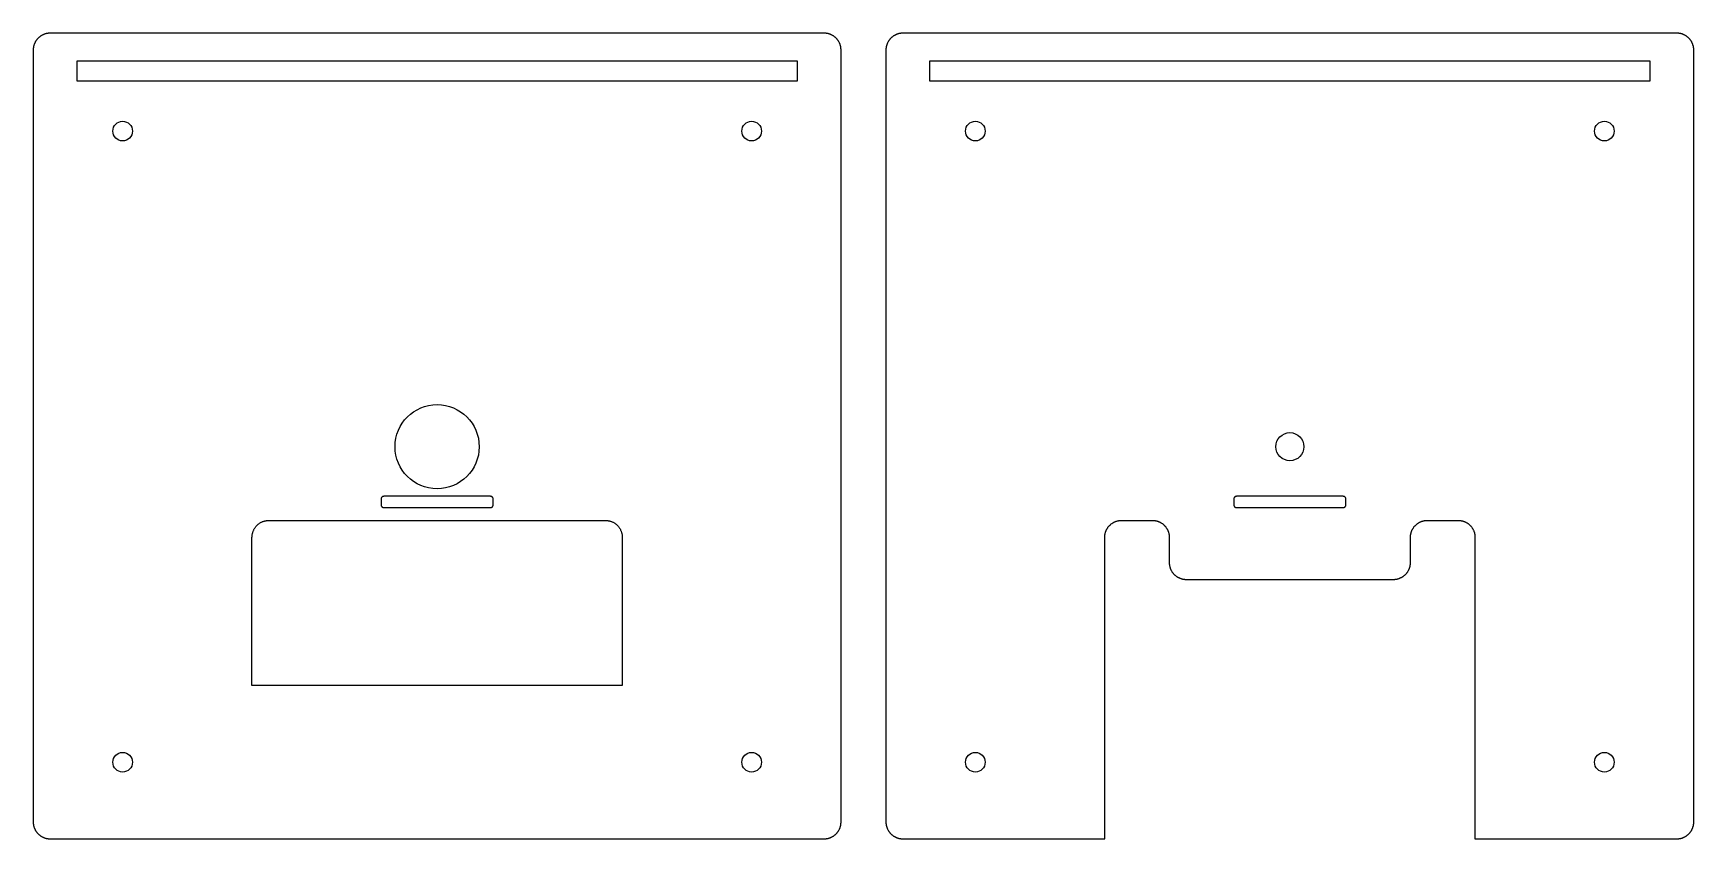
# Model space of a CAD drawing. Extents: x -925 to 760, y 690 to 942.
# Drawn here: x 464.1 to 760.1, y 723.3 to 866.8 of the extents above; entities that cross this region are included whole.
import ezdxf

# ---------------------------------------------------------------- set-up
doc = ezdxf.new("R2010")
doc.units = 0
doc.layers.add('2D$MOD_SUP', color=7, linetype='CONTINUOUS')
doc.layers.add('DEFAULT', color=7, linetype='CONTINUOUS')

msp = doc.modelspace()

# ---------------------------------------------------------------- linework, layer by layer
at = {"layer": '2D$MOD_SUP'}
for p, q in [((464.13, 864.32), (464.12, 864.25)), ((464.14, 864.39), (464.13, 864.32)), ((464.15, 864.46), (464.14, 864.39)), ((464.17, 864.53), (464.15, 864.46)), ((464.19, 864.6), (464.17, 864.53)), ((464.21, 864.67), (464.19, 864.6)), ((464.23, 864.74), (464.21, 864.67)), ((464.25, 864.81), (464.23, 864.74)), ((464.28, 864.88), (464.25, 864.81)), ((464.3, 864.95), (464.28, 864.88)), ((464.33, 865.02), (464.3, 864.95)), ((464.36, 865.09), (464.33, 865.02)), ((464.39, 865.16), (464.36, 865.09)), ((464.43, 865.22), (464.39, 865.16)), ((464.46, 865.29), (464.43, 865.22)), ((464.5, 865.36), (464.46, 865.29)), ((464.54, 865.42), (464.5, 865.36)), ((464.58, 865.49), (464.54, 865.42)), ((464.62, 865.55), (464.58, 865.49)), ((464.67, 865.61), (464.62, 865.55)), ((464.71, 865.68), (464.67, 865.61)), ((464.76, 865.74), (464.71, 865.68)), ((464.81, 865.8), (464.76, 865.74)), ((464.86, 865.85), (464.81, 865.8)), ((464.92, 865.91), (464.86, 865.85)), ((464.97, 865.97), (464.92, 865.91)), ((465.03, 866.02), (464.97, 865.97)), ((465.08, 866.07), (465.03, 866.02)), ((465.14, 866.12), (465.08, 866.07)), ((465.2, 866.17), (465.14, 866.12)), ((465.26, 866.22), (465.2, 866.17)), ((465.32, 866.27), (465.26, 866.22)), ((465.39, 866.31), (465.32, 866.27)), ((465.45, 866.36), (465.39, 866.31)), ((465.51, 866.4), (465.45, 866.36)), ((465.58, 866.44), (465.51, 866.4)), ((465.65, 866.47), (465.58, 866.44)), ((465.71, 866.51), (465.65, 866.47)), ((465.78, 866.54), (465.71, 866.51)), ((465.85, 866.58), (465.78, 866.54)), ((465.92, 866.61), (465.85, 866.58)), ((465.99, 866.63), (465.92, 866.61)), ((466.06, 866.66), (465.99, 866.63)), ((466.13, 866.69), (466.06, 866.66)), ((466.2, 866.71), (466.13, 866.69)), ((466.27, 866.73), (466.2, 866.71)), ((466.34, 866.75), (466.27, 866.73)), ((466.41, 866.77), (466.34, 866.75)), ((466.48, 866.78), (466.41, 866.77)), ((466.55, 866.8), (466.48, 866.78)), ((466.61, 866.81), (466.55, 866.8)), ((466.68, 866.82), (466.61, 866.81)), ((466.75, 866.83), (466.68, 866.82)), ((466.82, 866.83), (466.75, 866.83)), ((466.89, 866.84), (466.82, 866.83)), ((466.96, 866.84), (466.89, 866.84)), ((467.02, 866.84), (466.96, 866.84)), ((467.09, 866.85), (467.02, 866.84)), ((605.09, 866.85), (467.09, 866.85)), ((605.16, 866.84), (605.09, 866.85)), ((605.22, 866.84), (605.16, 866.84)), ((605.29, 866.84), (605.22, 866.84)), ((605.36, 866.83), (605.29, 866.84)), ((605.43, 866.83), (605.36, 866.83)), ((605.5, 866.82), (605.43, 866.83)), ((605.57, 866.81), (605.5, 866.82)), ((605.64, 866.8), (605.57, 866.81)), ((605.71, 866.78), (605.64, 866.8)), ((605.78, 866.77), (605.71, 866.78)), ((605.85, 866.75), (605.78, 866.77)), ((605.92, 866.73), (605.85, 866.75)), ((605.99, 866.71), (605.92, 866.73)), ((606.06, 866.69), (605.99, 866.71)), ((606.13, 866.66), (606.06, 866.69)), ((606.2, 866.63), (606.13, 866.66)), ((606.26, 866.61), (606.2, 866.63)), ((606.33, 866.58), (606.26, 866.61)), ((606.4, 866.54), (606.33, 866.58)), ((606.47, 866.51), (606.4, 866.54)), ((606.54, 866.47), (606.47, 866.51)), ((606.6, 866.44), (606.54, 866.47)), ((606.67, 866.4), (606.6, 866.44)), ((606.73, 866.36), (606.67, 866.4)), ((606.8, 866.31), (606.73, 866.36)), ((606.86, 866.27), (606.8, 866.31)), ((606.92, 866.22), (606.86, 866.27)), ((606.98, 866.17), (606.92, 866.22)), ((607.04, 866.12), (606.98, 866.17)), ((607.1, 866.07), (607.04, 866.12)), ((607.16, 866.02), (607.1, 866.07)), ((607.21, 865.97), (607.16, 866.02)), ((607.27, 865.91), (607.21, 865.97)), ((607.32, 865.85), (607.27, 865.91)), ((607.37, 865.8), (607.32, 865.85)), ((607.42, 865.74), (607.37, 865.8)), ((607.47, 865.68), (607.42, 865.74)), ((607.51, 865.61), (607.47, 865.68)), ((607.56, 865.55), (607.51, 865.61)), ((607.6, 865.49), (607.56, 865.55)), ((607.64, 865.42), (607.6, 865.49)), ((607.68, 865.36), (607.64, 865.42)), ((607.72, 865.29), (607.68, 865.36)), ((607.76, 865.22), (607.72, 865.29)), ((607.79, 865.16), (607.76, 865.22)), ((607.82, 865.09), (607.79, 865.16)), ((607.85, 865.02), (607.82, 865.09)), ((607.88, 864.95), (607.85, 865.02)), ((607.91, 864.88), (607.88, 864.95)), ((607.93, 864.81), (607.91, 864.88)), ((607.95, 864.74), (607.93, 864.81)), ((607.98, 864.67), (607.95, 864.74)), ((607.99, 864.6), (607.98, 864.67)), ((608.01, 864.53), (607.99, 864.6)), ((608.03, 864.46), (608.01, 864.53)), ((608.04, 864.39), (608.03, 864.46)), ((608.05, 864.32), (608.04, 864.39)), ((608.06, 864.25), (608.05, 864.32)), ((616.13, 864.32), (616.12, 864.25)), ((616.14, 864.39), (616.13, 864.32)), ((616.15, 864.46), (616.14, 864.39)), ((616.17, 864.53), (616.15, 864.46)), ((616.19, 864.6), (616.17, 864.53)), ((616.21, 864.67), (616.19, 864.6)), ((616.23, 864.74), (616.21, 864.67)), ((616.25, 864.81), (616.23, 864.74)), ((616.28, 864.88), (616.25, 864.81)), ((616.3, 864.95), (616.28, 864.88)), ((616.33, 865.02), (616.3, 864.95)), ((616.36, 865.09), (616.33, 865.02)), ((616.39, 865.16), (616.36, 865.09)), ((616.43, 865.22), (616.39, 865.16)), ((616.46, 865.29), (616.43, 865.22)), ((616.5, 865.36), (616.46, 865.29)), ((616.54, 865.42), (616.5, 865.36)), ((616.58, 865.49), (616.54, 865.42)), ((616.62, 865.55), (616.58, 865.49)), ((616.67, 865.61), (616.62, 865.55)), ((616.71, 865.68), (616.67, 865.61)), ((616.76, 865.74), (616.71, 865.68)), ((616.81, 865.8), (616.76, 865.74)), ((616.86, 865.85), (616.81, 865.8)), ((616.92, 865.91), (616.86, 865.85)), ((616.97, 865.97), (616.92, 865.91)), ((617.03, 866.02), (616.97, 865.97)), ((617.08, 866.07), (617.03, 866.02)), ((617.14, 866.12), (617.08, 866.07)), ((617.2, 866.17), (617.14, 866.12)), ((617.26, 866.22), (617.2, 866.17)), ((617.32, 866.27), (617.26, 866.22)), ((617.39, 866.31), (617.32, 866.27)), ((617.45, 866.36), (617.39, 866.31)), ((617.51, 866.4), (617.45, 866.36)), ((617.58, 866.44), (617.51, 866.4)), ((617.65, 866.47), (617.58, 866.44)), ((617.71, 866.51), (617.65, 866.47)), ((617.78, 866.54), (617.71, 866.51)), ((617.85, 866.58), (617.78, 866.54)), ((617.92, 866.61), (617.85, 866.58)), ((617.99, 866.63), (617.92, 866.61)), ((618.06, 866.66), (617.99, 866.63)), ((618.13, 866.69), (618.06, 866.66)), ((618.2, 866.71), (618.13, 866.69)), ((618.27, 866.73), (618.2, 866.71)), ((618.34, 866.75), (618.27, 866.73)), ((618.41, 866.77), (618.34, 866.75)), ((618.48, 866.78), (618.41, 866.77)), ((618.55, 866.8), (618.48, 866.78)), ((618.61, 866.81), (618.55, 866.8)), ((618.68, 866.82), (618.61, 866.81)), ((618.75, 866.83), (618.68, 866.82)), ((618.82, 866.83), (618.75, 866.83)), ((618.89, 866.84), (618.82, 866.83)), ((618.96, 866.84), (618.89, 866.84)), ((619.02, 866.84), (618.96, 866.84)), ((619.09, 866.85), (619.02, 866.84)), ((757.09, 866.85), (619.09, 866.85)), ((757.16, 866.84), (757.09, 866.85)), ((757.22, 866.84), (757.16, 866.84)), ((757.29, 866.84), (757.22, 866.84)), ((757.36, 866.83), (757.29, 866.84)), ((757.43, 866.83), (757.36, 866.83)), ((757.5, 866.82), (757.43, 866.83)), ((757.57, 866.81), (757.5, 866.82)), ((757.64, 866.8), (757.57, 866.81)), ((757.71, 866.78), (757.64, 866.8)), ((757.78, 866.77), (757.71, 866.78)), ((757.85, 866.75), (757.78, 866.77)), ((757.92, 866.73), (757.85, 866.75)), ((757.99, 866.71), (757.92, 866.73)), ((758.06, 866.69), (757.99, 866.71)), ((758.13, 866.66), (758.06, 866.69)), ((758.2, 866.63), (758.13, 866.66)), ((758.26, 866.61), (758.2, 866.63)), ((758.33, 866.58), (758.26, 866.61)), ((758.4, 866.54), (758.33, 866.58)), ((758.47, 866.51), (758.4, 866.54)), ((758.54, 866.47), (758.47, 866.51)), ((758.6, 866.44), (758.54, 866.47)), ((758.67, 866.4), (758.6, 866.44)), ((758.73, 866.36), (758.67, 866.4)), ((758.8, 866.31), (758.73, 866.36)), ((758.86, 866.27), (758.8, 866.31)), ((758.92, 866.22), (758.86, 866.27)), ((758.98, 866.17), (758.92, 866.22)), ((759.04, 866.12), (758.98, 866.17)), ((759.1, 866.07), (759.04, 866.12)), ((759.16, 866.02), (759.1, 866.07)), ((759.21, 865.97), (759.16, 866.02)), ((759.27, 865.91), (759.21, 865.97)), ((759.32, 865.85), (759.27, 865.91)), ((759.37, 865.8), (759.32, 865.85)), ((759.42, 865.74), (759.37, 865.8)), ((759.47, 865.68), (759.42, 865.74)), ((759.51, 865.61), (759.47, 865.68)), ((759.56, 865.55), (759.51, 865.61)), ((759.6, 865.49), (759.56, 865.55)), ((759.64, 865.42), (759.6, 865.49)), ((759.68, 865.36), (759.64, 865.42)), ((759.72, 865.29), (759.68, 865.36)), ((759.76, 865.22), (759.72, 865.29)), ((759.79, 865.16), (759.76, 865.22)), ((759.82, 865.09), (759.79, 865.16)), ((759.85, 865.02), (759.82, 865.09)), ((759.88, 864.95), (759.85, 865.02)), ((759.91, 864.88), (759.88, 864.95)), ((759.93, 864.81), (759.91, 864.88)), ((759.95, 864.74), (759.93, 864.81)), ((759.98, 864.67), (759.95, 864.74)), ((759.99, 864.6), (759.98, 864.67)), ((760.01, 864.53), (759.99, 864.6)), ((760.03, 864.46), (760.01, 864.53)), ((760.04, 864.39), (760.03, 864.46)), ((760.05, 864.32), (760.04, 864.39)), ((760.06, 864.25), (760.05, 864.32)), ((464.1, 864.05), (464.09, 863.98)), ((464.09, 863.98), (464.09, 863.91)), ((464.09, 863.91), (464.09, 863.85)), ((464.09, 863.85), (464.09, 726.35)), ((464.11, 864.18), (464.1, 864.12)), ((464.1, 864.12), (464.1, 864.05)), ((464.12, 864.25), (464.11, 864.18)), ((600.34, 861.85), (471.84, 861.85)), ((471.84, 861.85), (471.84, 858.35)), ((600.34, 858.35), (600.34, 861.85)), ((608.07, 864.18), (608.06, 864.25)), ((608.08, 864.12), (608.07, 864.18)), ((608.08, 864.05), (608.08, 864.12)), ((608.09, 863.98), (608.08, 864.05)), ((608.09, 863.91), (608.09, 863.98)), ((608.09, 863.85), (608.09, 863.91)), ((608.09, 726.35), (608.09, 863.85)), ((616.1, 864.05), (616.09, 863.98)), ((616.09, 863.98), (616.09, 863.91)), ((616.09, 863.91), (616.09, 863.85)), ((616.09, 863.85), (616.09, 726.35)), ((616.11, 864.18), (616.1, 864.12)), ((616.1, 864.12), (616.1, 864.05)), ((616.12, 864.25), (616.11, 864.18)), ((752.34, 861.85), (623.84, 861.85)), ((623.84, 861.85), (623.84, 858.35)), ((752.34, 858.35), (752.34, 861.85)), ((760.07, 864.18), (760.06, 864.25)), ((760.08, 864.12), (760.07, 864.18)), ((760.08, 864.05), (760.08, 864.12)), ((760.09, 863.98), (760.08, 864.05)), ((760.09, 863.91), (760.09, 863.98)), ((760.09, 863.85), (760.09, 863.91)), ((760.09, 726.35), (760.09, 863.85)), ((471.84, 858.35), (600.34, 858.35)), ((623.84, 858.35), (752.34, 858.35)), ((655.43, 778.44), (655.47, 778.5)), ((655.47, 778.5), (655.5, 778.57)), ((655.5, 778.57), (655.54, 778.63)), ((655.54, 778.63), (655.58, 778.7)), ((655.58, 778.7), (655.63, 778.76)), ((655.63, 778.76), (655.67, 778.83)), ((655.67, 778.83), (655.72, 778.89)), ((655.72, 778.89), (655.77, 778.95)), ((655.77, 778.95), (655.82, 779.01)), ((655.82, 779.01), (655.87, 779.07)), ((655.87, 779.07), (655.92, 779.12)), ((655.92, 779.12), (655.97, 779.18)), ((655.97, 779.18), (656.03, 779.23)), ((656.03, 779.23), (656.09, 779.29)), ((656.09, 779.29), (656.14, 779.34)), ((656.14, 779.34), (656.2, 779.39)), ((656.2, 779.39), (656.26, 779.43)), ((656.26, 779.43), (656.33, 779.48)), ((656.33, 779.48), (656.39, 779.53)), ((656.39, 779.53), (656.45, 779.57)), ((656.45, 779.57), (656.52, 779.61)), ((656.52, 779.61), (656.58, 779.65)), ((656.58, 779.65), (656.65, 779.69)), ((656.65, 779.69), (656.72, 779.72)), ((656.72, 779.72), (656.78, 779.76)), ((656.78, 779.76), (656.85, 779.79)), ((656.85, 779.79), (656.92, 779.82)), ((656.92, 779.82), (656.99, 779.85)), ((656.99, 779.85), (657.06, 779.87)), ((657.06, 779.87), (657.13, 779.9)), ((657.13, 779.9), (657.2, 779.92)), ((657.2, 779.92), (657.27, 779.94)), ((657.27, 779.94), (657.34, 779.96)), ((657.34, 779.96), (657.41, 779.98)), ((657.41, 779.98), (657.48, 779.99)), ((657.48, 779.99), (657.55, 780.01)), ((657.55, 780.01), (657.62, 780.02)), ((657.62, 780.02), (657.69, 780.03)), ((657.69, 780.03), (657.76, 780.04)), ((657.76, 780.04), (657.83, 780.05)), ((657.83, 780.05), (657.89, 780.05)), ((657.89, 780.05), (657.96, 780.05)), ((657.96, 780.05), (658.03, 780.06)), ((658.03, 780.06), (658.09, 780.06)), ((658.09, 780.06), (663.59, 780.06)), ((663.59, 780.06), (663.66, 780.06)), ((663.66, 780.06), (663.72, 780.05)), ((663.72, 780.05), (663.79, 780.05)), ((663.79, 780.05), (663.86, 780.05)), ((663.86, 780.05), (663.93, 780.04)), ((663.93, 780.04), (664, 780.03)), ((664, 780.03), (664.07, 780.02)), ((664.07, 780.02), (664.14, 780.01)), ((664.14, 780.01), (664.21, 779.99)), ((664.21, 779.99), (664.28, 779.98)), ((664.28, 779.98), (664.35, 779.96)), ((664.35, 779.96), (664.42, 779.94)), ((664.42, 779.94), (664.49, 779.92)), ((664.49, 779.92), (664.56, 779.9)), ((664.56, 779.9), (664.63, 779.87)), ((664.63, 779.87), (664.7, 779.85)), ((664.7, 779.85), (664.76, 779.82)), ((664.76, 779.82), (664.83, 779.79)), ((664.83, 779.79), (664.9, 779.76)), ((664.9, 779.76), (664.97, 779.72)), ((664.97, 779.72), (665.04, 779.69)), ((665.04, 779.69), (665.1, 779.65)), ((665.1, 779.65), (665.17, 779.61)), ((665.17, 779.61), (665.23, 779.57)), ((665.23, 779.57), (665.3, 779.53)), ((665.3, 779.53), (665.36, 779.48)), ((665.36, 779.48), (665.42, 779.43)), ((665.42, 779.43), (665.48, 779.39)), ((665.48, 779.39), (665.54, 779.34)), ((665.54, 779.34), (665.6, 779.29)), ((665.6, 779.29), (665.66, 779.23)), ((665.66, 779.23), (665.71, 779.18)), ((665.71, 779.18), (665.77, 779.12)), ((665.77, 779.12), (665.82, 779.07)), ((665.82, 779.07), (665.87, 779.01)), ((665.87, 779.01), (665.92, 778.95)), ((665.92, 778.95), (665.97, 778.89)), ((665.97, 778.89), (666.01, 778.83)), ((666.01, 778.83), (666.06, 778.76)), ((666.06, 778.76), (666.1, 778.7)), ((666.1, 778.7), (666.14, 778.63)), ((666.14, 778.63), (666.18, 778.57)), ((666.18, 778.57), (666.22, 778.5)), ((666.22, 778.5), (666.26, 778.44)), ((709.93, 778.44), (709.96, 778.5)), ((709.96, 778.5), (710, 778.57)), ((710, 778.57), (710.04, 778.63)), ((710.04, 778.63), (710.08, 778.7)), ((710.08, 778.7), (710.12, 778.76)), ((710.12, 778.76), (710.17, 778.83)), ((710.17, 778.83), (710.21, 778.89)), ((710.21, 778.89), (710.26, 778.95)), ((710.26, 778.95), (710.31, 779.01)), ((710.31, 779.01), (710.36, 779.07)), ((710.36, 779.07), (710.42, 779.12)), ((710.42, 779.12), (710.47, 779.18)), ((710.47, 779.18), (710.53, 779.23)), ((710.53, 779.23), (710.58, 779.29)), ((710.58, 779.29), (710.64, 779.34)), ((710.64, 779.34), (710.7, 779.39)), ((710.7, 779.39), (710.76, 779.43)), ((710.76, 779.43), (710.82, 779.48)), ((710.82, 779.48), (710.89, 779.53)), ((710.89, 779.53), (710.95, 779.57)), ((710.95, 779.57), (711.01, 779.61)), ((711.01, 779.61), (711.08, 779.65)), ((711.08, 779.65), (711.15, 779.69)), ((711.15, 779.69), (711.21, 779.72)), ((711.21, 779.72), (711.28, 779.76)), ((711.28, 779.76), (711.35, 779.79)), ((711.35, 779.79), (711.42, 779.82)), ((711.42, 779.82), (711.49, 779.85)), ((711.49, 779.85), (711.56, 779.87)), ((711.56, 779.87), (711.63, 779.9)), ((711.63, 779.9), (711.7, 779.92)), ((711.7, 779.92), (711.77, 779.94)), ((711.77, 779.94), (711.84, 779.96)), ((711.84, 779.96), (711.91, 779.98)), ((711.91, 779.98), (711.98, 779.99)), ((711.98, 779.99), (712.05, 780.01)), ((712.05, 780.01), (712.11, 780.02)), ((712.11, 780.02), (712.18, 780.03)), ((712.18, 780.03), (712.25, 780.04)), ((712.25, 780.04), (712.32, 780.05)), ((712.32, 780.05), (712.39, 780.05)), ((712.39, 780.05), (712.46, 780.05)), ((712.46, 780.05), (712.52, 780.06)), ((712.52, 780.06), (712.59, 780.06)), ((712.59, 780.06), (718.09, 780.06)), ((718.09, 780.06), (718.16, 780.06)), ((718.16, 780.06), (718.23, 780.05)), ((718.23, 780.05), (718.3, 780.05)), ((718.3, 780.05), (718.36, 780.05)), ((718.36, 780.05), (718.43, 780.04)), ((718.43, 780.04), (718.5, 780.03)), ((718.5, 780.03), (718.57, 780.02)), ((718.57, 780.02), (718.64, 780.01)), ((718.64, 780.01), (718.71, 779.99)), ((718.71, 779.99), (718.78, 779.98)), ((718.78, 779.98), (718.85, 779.96)), ((718.85, 779.96), (718.92, 779.94)), ((718.92, 779.94), (718.99, 779.92)), ((718.99, 779.92), (719.06, 779.9)), ((719.06, 779.9), (719.13, 779.87)), ((719.13, 779.87), (719.2, 779.85)), ((719.2, 779.85), (719.27, 779.82)), ((719.27, 779.82), (719.34, 779.79)), ((719.34, 779.79), (719.41, 779.76)), ((719.41, 779.76), (719.47, 779.72)), ((719.47, 779.72), (719.54, 779.69)), ((719.54, 779.69), (719.61, 779.65)), ((719.61, 779.65), (719.67, 779.61)), ((719.67, 779.61), (719.74, 779.57)), ((719.74, 779.57), (719.8, 779.53)), ((719.8, 779.53), (719.86, 779.48)), ((719.86, 779.48), (719.93, 779.43)), ((719.93, 779.43), (719.99, 779.39)), ((719.99, 779.39), (720.05, 779.34)), ((720.05, 779.34), (720.1, 779.29)), ((720.1, 779.29), (720.16, 779.23)), ((720.16, 779.23), (720.22, 779.18)), ((720.22, 779.18), (720.27, 779.12)), ((720.27, 779.12), (720.32, 779.07)), ((720.32, 779.07), (720.37, 779.01)), ((720.37, 779.01), (720.42, 778.95)), ((720.42, 778.95), (720.47, 778.89)), ((720.47, 778.89), (720.52, 778.83)), ((720.52, 778.83), (720.56, 778.76)), ((720.56, 778.76), (720.61, 778.7)), ((720.61, 778.7), (720.65, 778.63)), ((720.65, 778.63), (720.69, 778.57)), ((720.69, 778.57), (720.72, 778.5)), ((720.72, 778.5), (720.76, 778.44)), ((655.09, 777.06), (655.1, 777.12)), ((655.09, 723.35), (655.09, 777.06)), ((655.1, 777.26), (655.11, 777.33)), ((655.1, 777.19), (655.1, 777.26)), ((655.1, 777.12), (655.1, 777.19)), ((655.11, 777.4), (655.12, 777.46)), ((655.11, 777.33), (655.11, 777.4)), ((655.12, 777.46), (655.13, 777.53)), ((655.13, 777.53), (655.14, 777.6)), ((655.14, 777.6), (655.16, 777.67)), ((655.16, 777.67), (655.17, 777.74)), ((655.17, 777.74), (655.19, 777.81)), ((655.19, 777.81), (655.21, 777.88)), ((655.21, 777.88), (655.23, 777.95)), ((655.23, 777.95), (655.25, 778.02)), ((655.25, 778.02), (655.28, 778.09)), ((655.28, 778.09), (655.31, 778.16)), ((655.31, 778.16), (655.33, 778.23)), ((655.33, 778.23), (655.36, 778.3)), ((655.36, 778.3), (655.4, 778.37)), ((655.4, 778.37), (655.43, 778.44)), ((666.26, 778.44), (666.29, 778.37)), ((666.29, 778.37), (666.32, 778.3)), ((666.32, 778.3), (666.35, 778.23)), ((666.35, 778.23), (666.38, 778.16)), ((666.38, 778.16), (666.41, 778.09)), ((666.41, 778.09), (666.43, 778.02)), ((666.43, 778.02), (666.45, 777.95)), ((666.45, 777.95), (666.48, 777.88)), ((666.48, 777.88), (666.49, 777.81)), ((666.49, 777.81), (666.51, 777.74)), ((666.51, 777.74), (666.53, 777.67)), ((666.53, 777.67), (666.54, 777.6)), ((666.54, 777.6), (666.55, 777.53)), ((666.55, 777.53), (666.56, 777.46)), ((666.56, 777.46), (666.57, 777.4)), ((666.57, 777.4), (666.58, 777.33)), ((666.58, 777.33), (666.58, 777.26)), ((666.58, 777.26), (666.59, 777.19)), ((666.59, 777.19), (666.59, 777.12)), ((666.59, 777.12), (666.59, 777.06)), ((666.59, 777.06), (666.59, 772.56)), ((709.59, 777.19), (709.6, 777.26)), ((709.59, 777.12), (709.59, 777.19)), ((709.59, 777.06), (709.59, 777.12)), ((709.59, 772.56), (709.59, 777.06)), ((709.6, 777.33), (709.61, 777.4)), ((709.6, 777.26), (709.6, 777.33)), ((709.61, 777.4), (709.62, 777.46)), ((709.62, 777.46), (709.63, 777.53)), ((709.63, 777.53), (709.64, 777.6)), ((709.64, 777.6), (709.65, 777.67)), ((709.65, 777.67), (709.67, 777.74)), ((709.67, 777.74), (709.69, 777.81)), ((709.69, 777.81), (709.71, 777.88)), ((709.71, 777.88), (709.73, 777.95)), ((709.73, 777.95), (709.75, 778.02)), ((709.75, 778.02), (709.78, 778.09)), ((709.78, 778.09), (709.8, 778.16)), ((709.8, 778.16), (709.83, 778.23)), ((709.83, 778.23), (709.86, 778.3)), ((709.86, 778.3), (709.89, 778.37)), ((709.89, 778.37), (709.93, 778.44)), ((720.76, 778.44), (720.79, 778.37)), ((720.79, 778.37), (720.83, 778.3)), ((720.83, 778.3), (720.86, 778.23)), ((720.86, 778.23), (720.88, 778.16)), ((720.88, 778.16), (720.91, 778.09)), ((720.91, 778.09), (720.94, 778.02)), ((720.94, 778.02), (720.96, 777.95)), ((720.96, 777.95), (720.98, 777.88)), ((720.98, 777.88), (721, 777.81)), ((721, 777.81), (721.02, 777.74)), ((721.02, 777.74), (721.03, 777.67)), ((721.03, 777.67), (721.04, 777.6)), ((721.04, 777.6), (721.06, 777.53)), ((721.06, 777.53), (721.07, 777.46)), ((721.07, 777.46), (721.08, 777.4)), ((721.08, 777.4), (721.08, 777.33)), ((721.08, 777.33), (721.09, 777.26)), ((721.09, 777.26), (721.09, 777.19)), ((721.09, 777.19), (721.09, 777.12)), ((721.09, 777.12), (721.09, 777.06)), ((721.09, 777.06), (721.09, 723.35)), ((666.59, 772.56), (666.59, 772.49)), ((666.59, 772.49), (666.59, 772.42)), ((666.59, 772.42), (666.6, 772.36)), ((666.6, 772.36), (666.6, 772.29)), ((666.6, 772.29), (666.61, 772.22)), ((666.61, 772.22), (666.62, 772.15)), ((666.62, 772.15), (666.63, 772.08)), ((666.63, 772.08), (666.64, 772.01)), ((666.64, 772.01), (666.65, 771.94)), ((666.65, 771.94), (666.67, 771.87)), ((666.67, 771.87), (666.69, 771.8)), ((666.69, 771.8), (666.71, 771.73)), ((666.71, 771.73), (666.73, 771.66)), ((666.73, 771.66), (666.75, 771.59)), ((666.75, 771.59), (666.78, 771.52)), ((666.78, 771.52), (666.8, 771.45)), ((666.8, 771.45), (666.83, 771.38)), ((666.83, 771.38), (666.86, 771.32)), ((666.86, 771.32), (666.89, 771.25)), ((666.89, 771.25), (666.93, 771.18)), ((666.93, 771.18), (666.96, 771.11)), ((666.96, 771.11), (667, 771.05)), ((667, 771.05), (667.04, 770.98)), ((667.04, 770.98), (667.08, 770.92)), ((667.08, 770.92), (667.12, 770.85)), ((667.12, 770.85), (667.17, 770.79)), ((667.17, 770.79), (667.21, 770.73)), ((667.21, 770.73), (667.26, 770.67)), ((667.26, 770.67), (667.31, 770.61)), ((667.31, 770.61), (667.36, 770.55)), ((667.36, 770.55), (667.42, 770.49)), ((667.42, 770.49), (667.47, 770.44)), ((667.47, 770.44), (667.53, 770.38)), ((667.53, 770.38), (667.58, 770.33)), ((667.58, 770.33), (667.64, 770.28)), ((667.64, 770.28), (667.7, 770.23)), ((667.7, 770.23), (667.76, 770.18)), ((667.76, 770.18), (667.82, 770.13)), ((667.82, 770.13), (667.89, 770.09)), ((667.89, 770.09), (667.95, 770.05)), ((667.95, 770.05), (668.01, 770.01)), ((668.01, 770.01), (668.08, 769.97)), ((668.08, 769.97), (668.15, 769.93)), ((668.15, 769.93), (668.21, 769.89)), ((668.21, 769.89), (668.28, 769.86)), ((668.28, 769.86), (668.35, 769.83)), ((668.35, 769.83), (668.42, 769.8)), ((668.42, 769.8), (668.49, 769.77)), ((668.49, 769.77), (668.56, 769.74)), ((668.56, 769.74), (668.63, 769.72)), ((668.63, 769.72), (668.7, 769.69)), ((668.7, 769.69), (668.77, 769.67)), ((668.77, 769.67), (668.84, 769.65)), ((668.84, 769.65), (668.91, 769.64)), ((668.91, 769.64), (668.98, 769.62)), ((668.98, 769.62), (669.05, 769.61)), ((669.05, 769.61), (669.11, 769.6)), ((707.07, 769.6), (707.14, 769.61)), ((707.14, 769.61), (707.21, 769.62)), ((707.21, 769.62), (707.28, 769.64)), ((707.28, 769.64), (707.35, 769.65)), ((707.35, 769.65), (707.42, 769.67)), ((707.42, 769.67), (707.49, 769.69)), ((707.49, 769.69), (707.56, 769.72)), ((707.56, 769.72), (707.63, 769.74)), ((707.63, 769.74), (707.7, 769.77)), ((707.7, 769.77), (707.76, 769.8)), ((707.76, 769.8), (707.83, 769.83)), ((707.83, 769.83), (707.9, 769.86)), ((707.9, 769.86), (707.97, 769.89)), ((707.97, 769.89), (708.04, 769.93)), ((708.04, 769.93), (708.1, 769.97)), ((708.1, 769.97), (708.17, 770.01)), ((708.17, 770.01), (708.23, 770.05)), ((708.23, 770.05), (708.3, 770.09)), ((708.3, 770.09), (708.36, 770.13)), ((708.36, 770.13), (708.42, 770.18)), ((708.42, 770.18), (708.48, 770.23)), ((708.48, 770.23), (708.54, 770.28)), ((708.54, 770.28), (708.6, 770.33)), ((708.6, 770.33), (708.66, 770.38)), ((708.66, 770.38), (708.71, 770.44)), ((708.71, 770.44), (708.77, 770.49)), ((708.77, 770.49), (708.82, 770.55)), ((708.82, 770.55), (708.87, 770.61)), ((708.87, 770.61), (708.92, 770.67)), ((708.92, 770.67), (708.97, 770.73)), ((708.97, 770.73), (709.01, 770.79)), ((709.01, 770.79), (709.06, 770.85)), ((709.06, 770.85), (709.1, 770.92)), ((709.1, 770.92), (709.14, 770.98)), ((709.14, 770.98), (709.18, 771.05)), ((709.18, 771.05), (709.22, 771.11)), ((709.22, 771.11), (709.26, 771.18)), ((709.26, 771.18), (709.29, 771.25)), ((709.29, 771.25), (709.32, 771.32)), ((709.32, 771.32), (709.35, 771.38)), ((709.35, 771.38), (709.38, 771.45)), ((709.38, 771.45), (709.41, 771.52)), ((709.41, 771.52), (709.43, 771.59)), ((709.43, 771.59), (709.45, 771.66)), ((709.45, 771.66), (709.48, 771.73)), ((709.48, 771.73), (709.49, 771.8)), ((709.49, 771.8), (709.51, 771.87)), ((709.51, 771.87), (709.53, 771.94)), ((709.53, 771.94), (709.54, 772.01)), ((709.54, 772.01), (709.55, 772.08)), ((709.55, 772.08), (709.56, 772.15)), ((709.56, 772.15), (709.57, 772.22)), ((709.57, 772.22), (709.58, 772.29)), ((709.58, 772.36), (709.59, 772.42)), ((709.58, 772.29), (709.58, 772.36)), ((709.59, 772.49), (709.59, 772.56)), ((709.59, 772.42), (709.59, 772.49)), ((669.11, 769.6), (669.18, 769.59)), ((669.18, 769.59), (669.25, 769.58)), ((669.25, 769.58), (669.32, 769.57)), ((669.32, 769.57), (669.39, 769.56)), ((669.39, 769.56), (669.46, 769.56)), ((669.46, 769.56), (669.52, 769.56)), ((669.52, 769.56), (669.59, 769.56)), ((669.59, 769.56), (706.59, 769.56)), ((706.59, 769.56), (706.66, 769.56)), ((706.66, 769.56), (706.72, 769.56)), ((706.72, 769.56), (706.79, 769.56)), ((706.79, 769.56), (706.86, 769.57)), ((706.86, 769.57), (706.93, 769.58)), ((706.93, 769.58), (707, 769.59)), ((707, 769.59), (707.07, 769.6)), ((464.09, 726.35), (464.09, 726.28)), ((464.09, 726.28), (464.09, 726.21)), ((464.09, 726.21), (464.1, 726.14)), ((464.1, 726.14), (464.1, 726.08)), ((464.1, 726.08), (464.11, 726.01)), ((464.11, 726.01), (464.12, 725.94)), ((464.12, 725.94), (464.13, 725.87)), ((464.13, 725.87), (464.14, 725.8)), ((464.14, 725.8), (464.15, 725.73)), ((464.15, 725.73), (464.17, 725.66)), ((464.17, 725.66), (464.19, 725.59)), ((464.19, 725.59), (464.21, 725.52)), ((464.21, 725.52), (464.23, 725.45)), ((464.23, 725.45), (464.25, 725.38)), ((464.25, 725.38), (464.28, 725.31)), ((464.28, 725.31), (464.3, 725.24)), ((464.3, 725.24), (464.33, 725.17)), ((607.85, 725.17), (607.88, 725.24)), ((607.88, 725.24), (607.91, 725.31)), ((607.91, 725.31), (607.93, 725.38)), ((607.93, 725.38), (607.95, 725.45)), ((607.95, 725.45), (607.98, 725.52)), ((607.98, 725.52), (607.99, 725.59)), ((607.99, 725.59), (608.01, 725.66)), ((608.01, 725.66), (608.03, 725.73)), ((608.03, 725.73), (608.04, 725.8)), ((608.04, 725.8), (608.05, 725.87)), ((608.05, 725.87), (608.06, 725.94)), ((608.06, 725.94), (608.07, 726.01)), ((608.07, 726.01), (608.08, 726.08)), ((608.08, 726.14), (608.09, 726.21)), ((608.08, 726.08), (608.08, 726.14)), ((608.09, 726.28), (608.09, 726.35)), ((608.09, 726.21), (608.09, 726.28)), ((616.09, 726.35), (616.09, 726.28)), ((616.09, 726.28), (616.09, 726.21)), ((616.09, 726.21), (616.1, 726.14)), ((616.1, 726.14), (616.1, 726.08)), ((616.1, 726.08), (616.11, 726.01)), ((616.11, 726.01), (616.12, 725.94)), ((616.12, 725.94), (616.13, 725.87)), ((616.13, 725.87), (616.14, 725.8)), ((616.14, 725.8), (616.15, 725.73)), ((616.15, 725.73), (616.17, 725.66)), ((616.17, 725.66), (616.19, 725.59)), ((616.19, 725.59), (616.21, 725.52)), ((616.21, 725.52), (616.23, 725.45)), ((616.23, 725.45), (616.25, 725.38)), ((616.25, 725.38), (616.28, 725.31)), ((616.28, 725.31), (616.3, 725.24)), ((616.3, 725.24), (616.33, 725.17)), ((759.85, 725.17), (759.88, 725.24)), ((759.88, 725.24), (759.91, 725.31)), ((759.91, 725.31), (759.93, 725.38)), ((759.93, 725.38), (759.95, 725.45)), ((759.95, 725.45), (759.98, 725.52)), ((759.98, 725.52), (759.99, 725.59)), ((759.99, 725.59), (760.01, 725.66)), ((760.01, 725.66), (760.03, 725.73)), ((760.03, 725.73), (760.04, 725.8)), ((760.04, 725.8), (760.05, 725.87)), ((760.05, 725.87), (760.06, 725.94)), ((760.06, 725.94), (760.07, 726.01)), ((760.07, 726.01), (760.08, 726.08)), ((760.08, 726.14), (760.09, 726.21)), ((760.08, 726.08), (760.08, 726.14)), ((760.09, 726.28), (760.09, 726.35)), ((760.09, 726.21), (760.09, 726.28)), ((464.33, 725.17), (464.36, 725.1)), ((464.36, 725.1), (464.39, 725.04)), ((464.39, 725.04), (464.43, 724.97)), ((464.43, 724.97), (464.46, 724.9)), ((464.46, 724.9), (464.5, 724.83)), ((464.5, 724.83), (464.54, 724.77)), ((464.54, 724.77), (464.58, 724.7)), ((464.58, 724.7), (464.62, 724.64)), ((464.62, 724.64), (464.67, 724.58)), ((464.67, 724.58), (464.71, 724.52)), ((464.71, 724.52), (464.76, 724.45)), ((464.76, 724.45), (464.81, 724.4)), ((464.81, 724.4), (464.86, 724.34)), ((464.86, 724.34), (464.92, 724.28)), ((464.92, 724.28), (464.97, 724.22)), ((464.97, 724.22), (465.03, 724.17)), ((465.03, 724.17), (465.08, 724.12)), ((465.08, 724.12), (465.14, 724.07)), ((465.14, 724.07), (465.2, 724.02)), ((465.2, 724.02), (465.26, 723.97)), ((465.26, 723.97), (465.32, 723.92)), ((465.32, 723.92), (465.39, 723.88)), ((465.39, 723.88), (465.45, 723.83)), ((465.45, 723.83), (465.51, 723.79)), ((465.51, 723.79), (465.58, 723.75)), ((465.58, 723.75), (465.65, 723.72)), ((465.65, 723.72), (465.71, 723.68)), ((465.71, 723.68), (465.78, 723.65)), ((465.78, 723.65), (465.85, 723.61)), ((465.85, 723.61), (465.92, 723.58)), ((465.92, 723.58), (465.99, 723.56)), ((465.99, 723.56), (466.06, 723.53)), ((466.06, 723.53), (466.13, 723.5)), ((466.13, 723.5), (466.2, 723.48)), ((466.2, 723.48), (466.27, 723.46)), ((466.27, 723.46), (466.34, 723.44)), ((466.34, 723.44), (466.41, 723.42)), ((466.41, 723.42), (466.48, 723.41)), ((466.48, 723.41), (466.55, 723.4)), ((466.55, 723.4), (466.61, 723.38)), ((466.61, 723.38), (466.68, 723.37)), ((466.68, 723.37), (466.75, 723.36)), ((466.75, 723.36), (466.82, 723.36)), ((466.82, 723.36), (466.89, 723.35)), ((466.89, 723.35), (466.96, 723.35)), ((466.96, 723.35), (467.02, 723.35)), ((467.02, 723.35), (467.09, 723.35)), ((467.09, 723.35), (605.09, 723.35)), ((605.09, 723.35), (605.16, 723.35)), ((605.16, 723.35), (605.22, 723.35)), ((605.22, 723.35), (605.29, 723.35)), ((605.29, 723.35), (605.36, 723.36)), ((605.36, 723.36), (605.43, 723.36)), ((605.43, 723.36), (605.5, 723.37)), ((605.5, 723.37), (605.57, 723.38)), ((605.57, 723.38), (605.64, 723.4)), ((605.64, 723.4), (605.71, 723.41)), ((605.71, 723.41), (605.78, 723.42)), ((605.78, 723.42), (605.85, 723.44)), ((605.85, 723.44), (605.92, 723.46)), ((605.92, 723.46), (605.99, 723.48)), ((605.99, 723.48), (606.06, 723.5)), ((606.06, 723.5), (606.13, 723.53)), ((606.13, 723.53), (606.2, 723.56)), ((606.2, 723.56), (606.26, 723.58)), ((606.26, 723.58), (606.33, 723.61)), ((606.33, 723.61), (606.4, 723.65)), ((606.4, 723.65), (606.47, 723.68)), ((606.47, 723.68), (606.54, 723.72)), ((606.54, 723.72), (606.6, 723.75)), ((606.6, 723.75), (606.67, 723.79)), ((606.67, 723.79), (606.73, 723.83)), ((606.73, 723.83), (606.8, 723.88)), ((606.8, 723.88), (606.86, 723.92)), ((606.86, 723.92), (606.92, 723.97)), ((606.92, 723.97), (606.98, 724.02)), ((606.98, 724.02), (607.04, 724.07)), ((607.04, 724.07), (607.1, 724.12)), ((607.1, 724.12), (607.16, 724.17)), ((607.16, 724.17), (607.21, 724.22)), ((607.21, 724.22), (607.27, 724.28)), ((607.27, 724.28), (607.32, 724.34)), ((607.32, 724.34), (607.37, 724.4)), ((607.37, 724.4), (607.42, 724.45)), ((607.42, 724.45), (607.47, 724.52)), ((607.47, 724.52), (607.51, 724.58)), ((607.51, 724.58), (607.56, 724.64)), ((607.56, 724.64), (607.6, 724.7)), ((607.6, 724.7), (607.64, 724.77)), ((607.64, 724.77), (607.68, 724.83)), ((607.68, 724.83), (607.72, 724.9)), ((607.72, 724.9), (607.76, 724.97)), ((607.76, 724.97), (607.79, 725.04)), ((607.79, 725.04), (607.82, 725.1)), ((607.82, 725.1), (607.85, 725.17)), ((616.33, 725.17), (616.36, 725.1)), ((616.36, 725.1), (616.39, 725.04)), ((616.39, 725.04), (616.43, 724.97)), ((616.43, 724.97), (616.46, 724.9)), ((616.46, 724.9), (616.5, 724.83)), ((616.5, 724.83), (616.54, 724.77)), ((616.54, 724.77), (616.58, 724.7)), ((616.58, 724.7), (616.62, 724.64)), ((616.62, 724.64), (616.67, 724.58)), ((616.67, 724.58), (616.71, 724.52)), ((616.71, 724.52), (616.76, 724.45)), ((616.76, 724.45), (616.81, 724.4)), ((616.81, 724.4), (616.86, 724.34)), ((616.86, 724.34), (616.92, 724.28)), ((616.92, 724.28), (616.97, 724.22)), ((616.97, 724.22), (617.03, 724.17)), ((617.03, 724.17), (617.08, 724.12)), ((617.08, 724.12), (617.14, 724.07)), ((617.14, 724.07), (617.2, 724.02)), ((617.2, 724.02), (617.26, 723.97)), ((617.26, 723.97), (617.32, 723.92)), ((617.32, 723.92), (617.39, 723.88)), ((617.39, 723.88), (617.45, 723.83)), ((617.45, 723.83), (617.51, 723.79)), ((617.51, 723.79), (617.58, 723.75)), ((617.58, 723.75), (617.65, 723.72)), ((617.65, 723.72), (617.71, 723.68)), ((617.71, 723.68), (617.78, 723.65)), ((617.78, 723.65), (617.85, 723.61)), ((617.85, 723.61), (617.92, 723.58)), ((617.92, 723.58), (617.99, 723.56)), ((617.99, 723.56), (618.06, 723.53)), ((618.06, 723.53), (618.13, 723.5)), ((618.13, 723.5), (618.2, 723.48)), ((618.2, 723.48), (618.27, 723.46)), ((618.27, 723.46), (618.34, 723.44)), ((618.34, 723.44), (618.41, 723.42)), ((618.41, 723.42), (618.48, 723.41)), ((618.48, 723.41), (618.55, 723.4)), ((618.55, 723.4), (618.61, 723.38)), ((618.61, 723.38), (618.68, 723.37)), ((618.68, 723.37), (618.75, 723.36)), ((618.75, 723.36), (618.82, 723.36)), ((618.82, 723.36), (618.89, 723.35)), ((618.89, 723.35), (618.96, 723.35)), ((618.96, 723.35), (619.02, 723.35)), ((619.02, 723.35), (619.09, 723.35)), ((619.09, 723.35), (655.09, 723.35)), ((721.09, 723.35), (757.09, 723.35)), ((757.09, 723.35), (757.16, 723.35)), ((757.16, 723.35), (757.22, 723.35)), ((757.22, 723.35), (757.29, 723.35)), ((757.29, 723.35), (757.36, 723.36)), ((757.36, 723.36), (757.43, 723.36)), ((757.43, 723.36), (757.5, 723.37)), ((757.5, 723.37), (757.57, 723.38)), ((757.57, 723.38), (757.64, 723.4)), ((757.64, 723.4), (757.71, 723.41)), ((757.71, 723.41), (757.78, 723.42)), ((757.78, 723.42), (757.85, 723.44)), ((757.85, 723.44), (757.92, 723.46)), ((757.92, 723.46), (757.99, 723.48)), ((757.99, 723.48), (758.06, 723.5)), ((758.06, 723.5), (758.13, 723.53)), ((758.13, 723.53), (758.2, 723.56)), ((758.2, 723.56), (758.26, 723.58)), ((758.26, 723.58), (758.33, 723.61)), ((758.33, 723.61), (758.4, 723.65)), ((758.4, 723.65), (758.47, 723.68)), ((758.47, 723.68), (758.54, 723.72)), ((758.54, 723.72), (758.6, 723.75)), ((758.6, 723.75), (758.67, 723.79)), ((758.67, 723.79), (758.73, 723.83)), ((758.73, 723.83), (758.8, 723.88)), ((758.8, 723.88), (758.86, 723.92)), ((758.86, 723.92), (758.92, 723.97)), ((758.92, 723.97), (758.98, 724.02)), ((758.98, 724.02), (759.04, 724.07)), ((759.04, 724.07), (759.1, 724.12)), ((759.1, 724.12), (759.16, 724.17)), ((759.16, 724.17), (759.21, 724.22)), ((759.21, 724.22), (759.27, 724.28)), ((759.27, 724.28), (759.32, 724.34)), ((759.32, 724.34), (759.37, 724.4)), ((759.37, 724.4), (759.42, 724.45)), ((759.42, 724.45), (759.47, 724.52)), ((759.47, 724.52), (759.51, 724.58)), ((759.51, 724.58), (759.56, 724.64)), ((759.56, 724.64), (759.6, 724.7)), ((759.6, 724.7), (759.64, 724.77)), ((759.64, 724.77), (759.68, 724.83)), ((759.68, 724.83), (759.72, 724.9)), ((759.72, 724.9), (759.76, 724.97)), ((759.76, 724.97), (759.79, 725.04)), ((759.79, 725.04), (759.82, 725.1)), ((759.82, 725.1), (759.85, 725.17))]:
    msp.add_line(p, q, dxfattribs=at)
for points in [[(526.09, 782.85), (526.09, 782.83), (526.09, 782.81), (526.09, 782.79), (526.1, 782.78), (526.1, 782.76), (526.1, 782.74), (526.11, 782.73), (526.11, 782.71), (526.11, 782.69), (526.12, 782.68), (526.13, 782.66), (526.13, 782.65), (526.14, 782.63), (526.15, 782.62), (526.16, 782.6), (526.16, 782.59), (526.17, 782.57), (526.18, 782.56), (526.19, 782.54), (526.2, 782.53), (526.21, 782.52), (526.23, 782.5), (526.24, 782.49), (526.25, 782.48), (526.26, 782.47), (526.28, 782.46), (526.29, 782.45), (526.3, 782.44), (526.32, 782.43), (526.33, 782.42), (526.35, 782.41), (526.36, 782.4), (526.38, 782.39), (526.39, 782.39), (526.41, 782.38), (526.42, 782.37), (526.44, 782.37), (526.46, 782.36), (526.47, 782.36), (526.49, 782.36), (526.51, 782.35), (526.52, 782.35), (526.54, 782.35), (526.56, 782.35), (526.57, 782.35), (526.59, 782.35), (545.59, 782.35), (545.61, 782.35), (545.63, 782.35), (545.64, 782.35), (545.66, 782.35), (545.68, 782.35), (545.69, 782.36), (545.71, 782.36), (545.73, 782.36), (545.74, 782.37), (545.76, 782.37), (545.77, 782.38), (545.79, 782.39), (545.81, 782.39), (545.82, 782.4), (545.84, 782.41), (545.85, 782.42), (545.87, 782.43), (545.88, 782.44), (545.89, 782.45), (545.91, 782.46), (545.92, 782.47), (545.93, 782.48), (545.94, 782.49), (545.96, 782.5), (545.97, 782.52), (545.98, 782.53), (545.99, 782.54), (546, 782.56), (546.01, 782.57), (546.02, 782.59), (546.03, 782.6), (546.03, 782.62), (546.04, 782.63), (546.05, 782.65), (546.06, 782.66), (546.06, 782.68), (546.07, 782.69), (546.07, 782.71), (546.08, 782.73), (546.08, 782.74), (546.08, 782.76), (546.09, 782.78), (546.09, 782.79), (546.09, 782.81), (546.09, 782.83), (546.09, 782.85), (546.09, 783.85), (546.09, 783.86), (546.09, 783.88), (546.09, 783.9), (546.09, 783.91), (546.08, 783.93), (546.08, 783.95), (546.08, 783.96), (546.07, 783.98), (546.07, 784), (546.06, 784.01), (546.06, 784.03), (546.05, 784.04), (546.04, 784.06), (546.03, 784.08), (546.03, 784.09), (546.02, 784.11), (546.01, 784.12), (546, 784.13), (545.99, 784.15), (545.98, 784.16), (545.97, 784.17), (545.96, 784.19), (545.94, 784.2), (545.93, 784.21), (545.92, 784.22), (545.91, 784.23), (545.89, 784.24), (545.88, 784.25), (545.87, 784.26), (545.85, 784.27), (545.84, 784.28), (545.82, 784.29), (545.81, 784.3), (545.79, 784.3), (545.77, 784.31), (545.76, 784.32), (545.74, 784.32), (545.73, 784.33), (545.71, 784.33), (545.69, 784.34), (545.68, 784.34), (545.66, 784.34), (545.64, 784.34), (545.63, 784.34), (545.61, 784.35), (545.59, 784.35), (526.59, 784.35), (526.57, 784.35), (526.56, 784.34), (526.54, 784.34), (526.52, 784.34), (526.51, 784.34), (526.49, 784.34), (526.47, 784.33), (526.46, 784.33), (526.44, 784.32), (526.42, 784.32), (526.41, 784.31), (526.39, 784.3), (526.38, 784.3), (526.36, 784.29), (526.35, 784.28), (526.33, 784.27), (526.32, 784.26), (526.3, 784.25), (526.29, 784.24), (526.28, 784.23), (526.26, 784.22), (526.25, 784.21), (526.24, 784.2), (526.23, 784.19), (526.21, 784.17), (526.2, 784.16), (526.19, 784.15), (526.18, 784.13), (526.17, 784.12), (526.16, 784.11), (526.16, 784.09), (526.15, 784.08), (526.14, 784.06), (526.13, 784.04), (526.13, 784.03), (526.12, 784.01), (526.11, 784), (526.11, 783.98), (526.11, 783.96), (526.1, 783.95), (526.1, 783.93), (526.1, 783.91), (526.09, 783.9), (526.09, 783.88), (526.09, 783.86), (526.09, 783.85)], [(678.09, 782.85), (678.09, 782.83), (678.09, 782.81), (678.09, 782.79), (678.1, 782.78), (678.1, 782.76), (678.1, 782.74), (678.11, 782.73), (678.11, 782.71), (678.11, 782.69), (678.12, 782.68), (678.13, 782.66), (678.13, 782.65), (678.14, 782.63), (678.15, 782.62), (678.16, 782.6), (678.16, 782.59), (678.17, 782.57), (678.18, 782.56), (678.19, 782.54), (678.2, 782.53), (678.21, 782.52), (678.23, 782.5), (678.24, 782.49), (678.25, 782.48), (678.26, 782.47), (678.28, 782.46), (678.29, 782.45), (678.3, 782.44), (678.32, 782.43), (678.33, 782.42), (678.35, 782.41), (678.36, 782.4), (678.38, 782.39), (678.39, 782.39), (678.41, 782.38), (678.42, 782.37), (678.44, 782.37), (678.46, 782.36), (678.47, 782.36), (678.49, 782.36), (678.51, 782.35), (678.52, 782.35), (678.54, 782.35), (678.56, 782.35), (678.57, 782.35), (678.59, 782.35), (697.59, 782.35), (697.61, 782.35), (697.63, 782.35), (697.64, 782.35), (697.66, 782.35), (697.68, 782.35), (697.69, 782.36), (697.71, 782.36), (697.73, 782.36), (697.74, 782.37), (697.76, 782.37), (697.77, 782.38), (697.79, 782.39), (697.81, 782.39), (697.82, 782.4), (697.84, 782.41), (697.85, 782.42), (697.87, 782.43), (697.88, 782.44), (697.89, 782.45), (697.91, 782.46), (697.92, 782.47), (697.93, 782.48), (697.94, 782.49), (697.96, 782.5), (697.97, 782.52), (697.98, 782.53), (697.99, 782.54), (698, 782.56), (698.01, 782.57), (698.02, 782.59), (698.03, 782.6), (698.03, 782.62), (698.04, 782.63), (698.05, 782.65), (698.06, 782.66), (698.06, 782.68), (698.07, 782.69), (698.07, 782.71), (698.08, 782.73), (698.08, 782.74), (698.08, 782.76), (698.09, 782.78), (698.09, 782.79), (698.09, 782.81), (698.09, 782.83), (698.09, 782.85), (698.09, 783.85), (698.09, 783.86), (698.09, 783.88), (698.09, 783.9), (698.09, 783.91), (698.08, 783.93), (698.08, 783.95), (698.08, 783.96), (698.07, 783.98), (698.07, 784), (698.06, 784.01), (698.06, 784.03), (698.05, 784.04), (698.04, 784.06), (698.03, 784.08), (698.03, 784.09), (698.02, 784.11), (698.01, 784.12), (698, 784.13), (697.99, 784.15), (697.98, 784.16), (697.97, 784.17), (697.96, 784.19), (697.94, 784.2), (697.93, 784.21), (697.92, 784.22), (697.91, 784.23), (697.89, 784.24), (697.88, 784.25), (697.87, 784.26), (697.85, 784.27), (697.84, 784.28), (697.82, 784.29), (697.81, 784.3), (697.79, 784.3), (697.77, 784.31), (697.76, 784.32), (697.74, 784.32), (697.73, 784.33), (697.71, 784.33), (697.69, 784.34), (697.68, 784.34), (697.66, 784.34), (697.64, 784.34), (697.63, 784.34), (697.61, 784.35), (697.59, 784.35), (678.59, 784.35), (678.57, 784.35), (678.56, 784.34), (678.54, 784.34), (678.52, 784.34), (678.51, 784.34), (678.49, 784.34), (678.47, 784.33), (678.46, 784.33), (678.44, 784.32), (678.42, 784.32), (678.41, 784.31), (678.39, 784.3), (678.38, 784.3), (678.36, 784.29), (678.35, 784.28), (678.33, 784.27), (678.32, 784.26), (678.3, 784.25), (678.29, 784.24), (678.28, 784.23), (678.26, 784.22), (678.25, 784.21), (678.24, 784.2), (678.23, 784.19), (678.21, 784.17), (678.2, 784.16), (678.19, 784.15), (678.18, 784.13), (678.17, 784.12), (678.16, 784.11), (678.16, 784.09), (678.15, 784.08), (678.14, 784.06), (678.13, 784.04), (678.13, 784.03), (678.12, 784.01), (678.11, 784), (678.11, 783.98), (678.11, 783.96), (678.1, 783.95), (678.1, 783.93), (678.1, 783.91), (678.09, 783.9), (678.09, 783.88), (678.09, 783.86), (678.09, 783.85)], [(569.09, 777.06), (569.09, 750.62), (503.09, 750.62), (503.09, 777.06), (503.1, 777.16), (503.1, 777.26), (503.11, 777.36), (503.12, 777.47), (503.14, 777.57), (503.16, 777.67), (503.18, 777.77), (503.21, 777.87), (503.24, 777.97), (503.27, 778.06), (503.3, 778.16), (503.34, 778.25), (503.39, 778.35), (503.43, 778.44), (503.48, 778.53), (503.53, 778.62), (503.59, 778.7), (503.64, 778.79), (503.7, 778.87), (503.77, 778.95), (503.83, 779.03), (503.9, 779.11), (503.97, 779.18), (504.05, 779.25), (504.12, 779.32), (504.2, 779.38), (504.28, 779.45), (504.36, 779.51), (504.45, 779.57), (504.54, 779.62), (504.62, 779.67), (504.71, 779.72), (504.81, 779.77), (504.9, 779.81), (504.99, 779.85), (505.09, 779.88), (505.19, 779.92), (505.29, 779.95), (505.38, 779.97), (505.48, 779.99), (505.59, 780.01), (505.69, 780.03), (505.79, 780.04), (505.89, 780.05), (505.99, 780.06), (506.09, 780.06), (566.09, 780.06), (566.2, 780.06), (566.3, 780.05), (566.4, 780.04), (566.5, 780.03), (566.6, 780.01), (566.71, 779.99), (566.81, 779.97), (566.9, 779.95), (567, 779.92), (567.1, 779.88), (567.2, 779.85), (567.29, 779.81), (567.38, 779.77), (567.48, 779.72), (567.57, 779.67), (567.65, 779.62), (567.74, 779.57), (567.82, 779.51), (567.91, 779.45), (567.99, 779.38), (568.07, 779.32), (568.14, 779.25), (568.22, 779.18), (568.29, 779.11), (568.36, 779.03), (568.42, 778.95), (568.49, 778.87), (568.55, 778.79), (568.6, 778.7), (568.66, 778.62), (568.71, 778.53), (568.76, 778.44), (568.8, 778.35), (568.85, 778.25), (568.89, 778.16), (568.92, 778.06), (568.95, 777.97), (568.98, 777.87), (569.01, 777.77), (569.03, 777.67), (569.05, 777.57), (569.07, 777.47), (569.08, 777.36), (569.09, 777.26), (569.09, 777.16)]]:
    msp.add_lwpolyline(points, close=True, dxfattribs=at)
for centre, radius in [((536.09, 793.19), 7.5), ((688.09, 793.19), 2.5)]:
    msp.add_circle(centre, radius, dxfattribs=at)
at = {"layer": 'DEFAULT'}
for centre in [(480.03, 849.41), (592.15, 849.41), (632.03, 849.41), (744.15, 849.41), (480.03, 736.98), (592.15, 736.98), (632.03, 736.98), (744.15, 736.98)]:
    msp.add_circle(centre, 1.75, dxfattribs=at)

doc.saveas('drawing.dxf')
